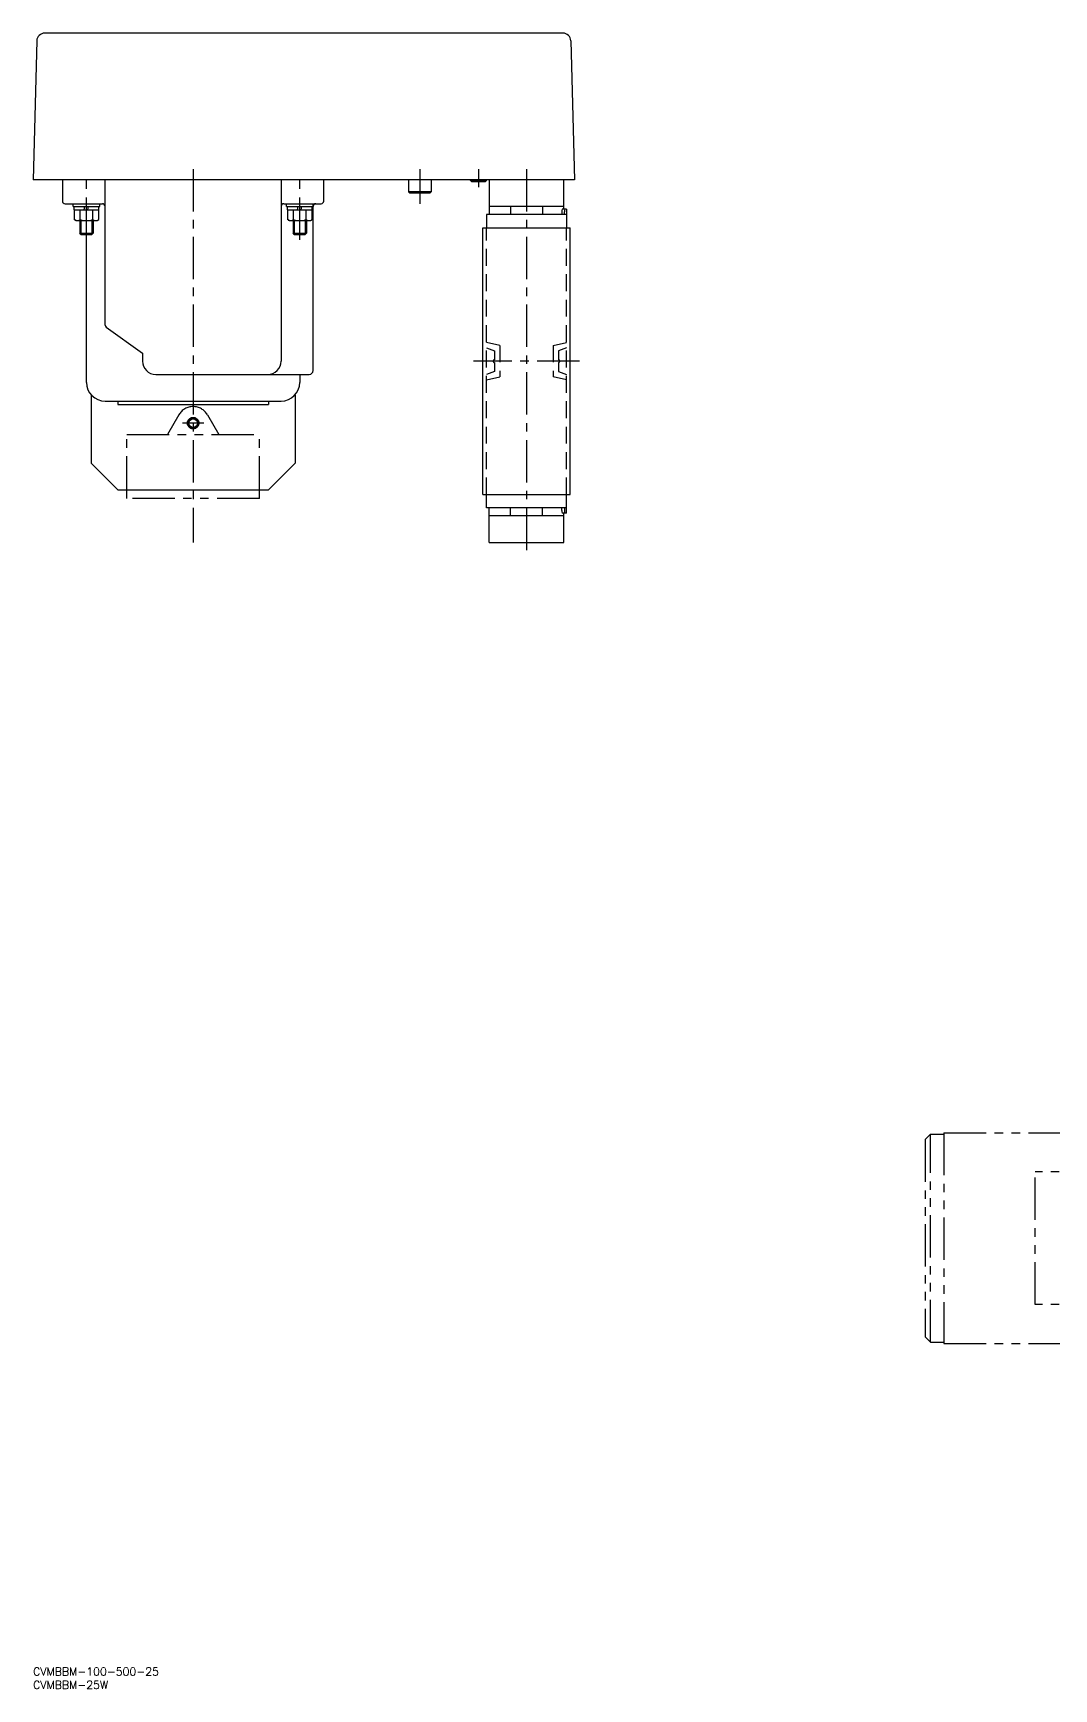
# Model space of a CAD drawing. Extents: x 0 to 1146, y -8 to 613.
# Drawn here: x 0 to 383, y -8 to 613 of the extents above; entities that cross this region are included whole.
import ezdxf

# ---------------------------------------------------------------- set-up
doc = ezdxf.new("R2010")
doc.units = 0
doc.header["$LTSCALE"] = 0.5
for name, pattern in [('CENTER', [50.8, 31.75, -6.35, 6.35, -6.35]), ('DASHED', [19.05, 12.7, -6.35]), ('PHANTOM', [63.5, 31.75, -6.35, 6.35, -6.35, 6.35, -6.35])]:
    doc.linetypes.add(name, pattern=pattern)
for name, color, linetype in [('MSM_CENTER', 1, 'CENTER'), ('MSM_CONTINUOUS', 7, 'CONTINUOUS'), ('MSM_DASHED', 4, 'DASHED'), ('MSM_IMAGINARY', 6, 'PHANTOM'), ('MSM_NARROW', 5, 'CONTINUOUS'), ('MSM_PART_NUMBER', 7, 'CONTINUOUS')]:
    doc.layers.add(name, color=color, linetype=linetype)
doc.styles.get("Standard").update_dxf_attribs({"font": 'txt.shx', "height": 6, "bigfont": 'bigfont.shx'})

# ---------------------------------------------------------------- blocks, each defined once
blk = doc.blocks.new('*U81')
at = {"layer": 'MSM_PART_NUMBER'}
blk.add_text('CVMBBM-100-500-25', height=3, dxfattribs=at).set_placement((0, -3))
blk = doc.blocks.new('*U82')
at = {"layer": 'MSM_PART_NUMBER'}
blk.add_text('CVMBBM-25W', height=3, dxfattribs=at).set_placement((0, -8))

msp = doc.modelspace()

# ---------------------------------------------------------------- linework, layer by layer
at = {"layer": 'MSM_CENTER'}
for p, q in [((20, 535.4), (20, 559.9)), ((60, 561.9), (60, 421.83)), ((100, 535.4), (100, 559.9)), ((145, 561.9), (145, 548.9)), ((167, 561.9), (167, 555.1)), ((185, 561.9), (185, 417.9)), ((204.9, 489.9), (165.1, 489.9)), ((64, 466.66), (56, 466.66))]:
    msp.add_line(p, q, dxfattribs=at)
at = {"layer": 'MSM_CONTINUOUS'}
for p, q in [((1.36, 609.98), (0, 557.9)), ((198.64, 612.9), (4.36, 612.9)), ((201.64, 609.98), (203, 557.9)), ((203, 557.9), (0, 557.9)), ((11, 557.9), (11, 549.9)), ((27, 503.41), (27, 557.9)), ((93, 557.9), (93, 489.9)), ((109, 549.9), (109, 557.9)), ((140.75, 557.9), (140.75, 553.4)), ((141.25, 552.9), (140.75, 553.4)), ((149.25, 553.4), (140.75, 553.4)), ((148.75, 552.9), (141.25, 552.9)), ((148.75, 552.9), (149.25, 553.4)), ((149.25, 557.9), (149.25, 553.4)), ((164, 557.64), (164, 557.9)), ((164.54, 557.1), (164, 557.64)), ((164, 557.64), (170, 557.64)), ((169.46, 557.1), (164.54, 557.1)), ((170, 557.64), (169.46, 557.1)), ((170, 557.64), (170, 557.9)), ((171, 557.9), (171, 544.9)), ((199, 546.9), (199, 557.9)), ((12, 548.9), (26, 548.9)), ((15, 547.9), (15, 548.9)), ((15, 547.9), (25, 547.9)), ((15.38, 546.6), (15.38, 542.95)), ((15.38, 546.6), (24.62, 546.6)), ((15.4, 546.6), (15.4, 547.9)), ((17.69, 542.95), (17.69, 546.6)), ((19.14, 546.6), (19.42, 547.9)), ((20.47, 546.6), (20.75, 547.9)), ((22.31, 546.6), (22.31, 542.95)), ((24.6, 546.6), (24.6, 547.9)), ((24.62, 542.95), (24.62, 546.6)), ((25, 547.9), (25, 548.9)), ((94, 548.9), (108, 548.9)), ((95, 547.9), (95, 548.9)), ((95, 547.9), (105, 547.9)), ((95.38, 546.6), (104.62, 546.6)), ((95.38, 546.6), (95.38, 542.95)), ((95.4, 546.6), (95.4, 547.9)), ((97.69, 542.95), (97.69, 546.6)), ((99.14, 546.6), (99.42, 547.9)), ((100.47, 546.6), (100.75, 547.9)), ((102.31, 546.6), (102.31, 542.95)), ((104.6, 546.6), (104.6, 547.9)), ((104.62, 542.95), (104.62, 546.6)), ((105, 547.9), (105, 548.9)), ((105, 486.4), (105, 547.9)), ((199, 547.9), (171, 547.9)), ((179, 547.9), (179, 544.9)), ((191, 547.9), (191, 544.9)), ((200, 546.9), (198.35, 546.9)), ((200, 546.9), (200, 539.9)), ((16, 542.6), (15.38, 542.95)), ((16, 542.6), (24, 542.6)), ((17.5, 542.6), (17.5, 537.83)), ((22.5, 542.6), (22.5, 537.83)), ((24, 542.6), (24.62, 542.95)), ((96, 542.6), (95.38, 542.95)), ((96, 542.6), (104, 542.6)), ((97.5, 542.6), (97.5, 537.83)), ((102.5, 542.6), (102.5, 537.83)), ((104, 542.6), (104.62, 542.95)), ((200, 544.9), (170, 544.9)), ((170, 544.9), (170, 539.9)), ((198.26, 545.9), (198.26, 544.9)), ((199.26, 544.9), (199.26, 545.9)), ((17.93, 537.4), (17.5, 537.83)), ((17.5, 537.83), (22.5, 537.83)), ((17.93, 537.4), (22.07, 537.4)), ((20, 481.9), (20, 537.4)), ((22.07, 537.4), (22.5, 537.83)), ((97.93, 537.4), (97.5, 537.83)), ((97.5, 537.83), (102.5, 537.83)), ((97.93, 537.4), (102.07, 537.4)), ((102.07, 537.4), (102.5, 537.83)), ((168.6, 439.9), (168.6, 539.9)), ((168.6, 539.9), (201.4, 539.9)), ((201.4, 439.9), (201.4, 539.9)), ((27.42, 502.6), (41, 492.9)), ((41, 492.9), (41, 489.9)), ((46, 484.9), (103.5, 484.9)), ((100, 484.9), (100, 481.9)), ((21.77, 477.25), (21.77, 451.66)), ((27, 474.9), (93, 474.9)), ((31.77, 474.9), (31.77, 473.66)), ((31.77, 473.66), (88.23, 473.66)), ((88.23, 474.9), (88.23, 473.66)), ((98.23, 477.25), (98.23, 451.66)), ((21.77, 451.66), (31.77, 441.66)), ((98.23, 451.66), (88.23, 441.66)), ((31.77, 441.66), (88.23, 441.66)), ((168.6, 439.9), (201.4, 439.9)), ((170, 434.9), (170, 439.9)), ((200, 434.9), (170, 434.9)), ((171, 421.9), (171, 434.9)), ((179, 431.9), (179, 434.9)), ((191, 431.9), (191, 434.9)), ((198.26, 433.9), (198.26, 434.9)), ((199.26, 434.9), (199.26, 433.9)), ((200, 432.9), (200, 439.9)), ((199, 431.9), (171, 431.9)), ((200, 432.9), (198.35, 432.9)), ((199, 421.9), (199, 432.9)), ((171, 421.9), (199, 421.9))]:
    msp.add_line(p, q, dxfattribs=at)
for radius in [2, 1.62]:
    msp.add_circle((60, 466.66), radius, dxfattribs=at)
for centre, radius, start, end in [((4.36, 609.9), 3, 90, 178.5), ((198.64, 609.9), 3, 1.5, 90), ((12, 549.9), 1, 180, 270), ((26, 547.9), 1, 0, 90), ((94, 547.9), 1, 90, 180), ((106, 547.9), 1, 90, 180), ((108, 549.9), 1, 270, 0), ((204.31, 545.87), 6.05, 170.25715, 179.78077), ((205.3, 545.87), 6.05, 170.25715, 179.78077), ((16.54, 544.64), 2.04, 244.38425, 304.38425), ((20, 550.24), 7.64, 252.41205, 287.58795), ((23.46, 544.64), 2.04, 235.61575, 295.61575), ((96.54, 544.64), 2.04, 244.38425, 304.38425), ((100, 550.24), 7.64, 252.41205, 287.58795), ((103.46, 544.64), 2.04, 235.61575, 295.61575), ((28, 503.41), 1, 180, 234.46232), ((46, 489.9), 5, 180, 270), ((88, 489.9), 5, 270, 0), ((103.5, 486.4), 1.5, 270, 0), ((27, 481.9), 7, 180, 270), ((93, 481.9), 7, 270, 0), ((204.31, 433.92), 6.05, 180.21923, 189.74285), ((205.3, 433.92), 6.05, 180.21923, 189.74285)]:
    msp.add_arc(centre, radius, start, end, dxfattribs=at)
at = {"layer": 'MSM_DASHED'}
for p, q in [((170, 439.9), (170, 539.9)), ((200, 439.9), (200, 539.9)), ((175, 495.8), (170, 496.9)), ((195, 495.8), (200, 496.9)), ((170, 494.9), (173, 493.8)), ((173, 493.8), (173, 490.4)), ((175, 495.8), (175, 484)), ((195, 495.8), (195, 484)), ((200, 494.9), (197, 493.8)), ((197, 493.8), (197, 490.4)), ((173, 486), (170, 484.9)), ((173, 489.4), (173, 486)), ((197, 489.4), (197, 486)), ((197, 486), (200, 484.9)), ((170, 482.9), (175, 484)), ((200, 482.9), (195, 484))]:
    msp.add_line(p, q, dxfattribs=at)
for centre, start, end in [((173, 489.9), 90, 270), ((197, 489.9), 270, 90)]:
    msp.add_arc(centre, 0.5, start, end, dxfattribs=at)
at = {"layer": 'MSM_IMAGINARY'}
for p, q in [((54.63, 469.76), (50.36, 462.36)), ((65.37, 469.76), (69.64, 462.36)), ((35.15, 438.36), (35.15, 462.36)), ((35.15, 462.36), (84.85, 462.36)), ((84.85, 438.36), (84.85, 462.36)), ((84.85, 438.36), (35.15, 438.36)), ((336.52, 200), (334.52, 198)), ((336.52, 122), (336.52, 200)), ((336.52, 200), (341.52, 200)), ((341.52, 200.5), (341.52, 121.5)), ((341.52, 200.5), (413.02, 200.5)), ((334.52, 198), (334.52, 124)), ((410.22, 185.85), (375.72, 185.85)), ((375.72, 136.15), (375.72, 185.85)), ((410.22, 136.15), (375.72, 136.15)), ((334.52, 124), (336.52, 122)), ((336.52, 122), (341.52, 122)), ((341.52, 121.5), (413.02, 121.5))]:
    msp.add_line(p, q, dxfattribs=at)
msp.add_circle((60, 466.66), 2.15, dxfattribs=at)
msp.add_arc((60, 466.66), 6.2, 30, 150, dxfattribs=at)
at = {"layer": 'MSM_NARROW'}
for p, q in [((164.54, 557.1), (164.54, 557.9)), ((169.46, 557.1), (169.46, 557.9)), ((17.93, 542.6), (17.93, 537.4)), ((22.07, 542.6), (22.07, 537.4)), ((97.93, 542.6), (97.93, 537.4)), ((102.07, 542.6), (102.07, 537.4))]:
    msp.add_line(p, q, dxfattribs=at)

# ---------------------------------------------------------------- block references
at = {"layer": 'MSM_CONTINUOUS'}
for name in ['*U81', '*U82']:
    msp.add_blockref(name, (0, 0), dxfattribs=at)

doc.saveas('drawing.dxf')
